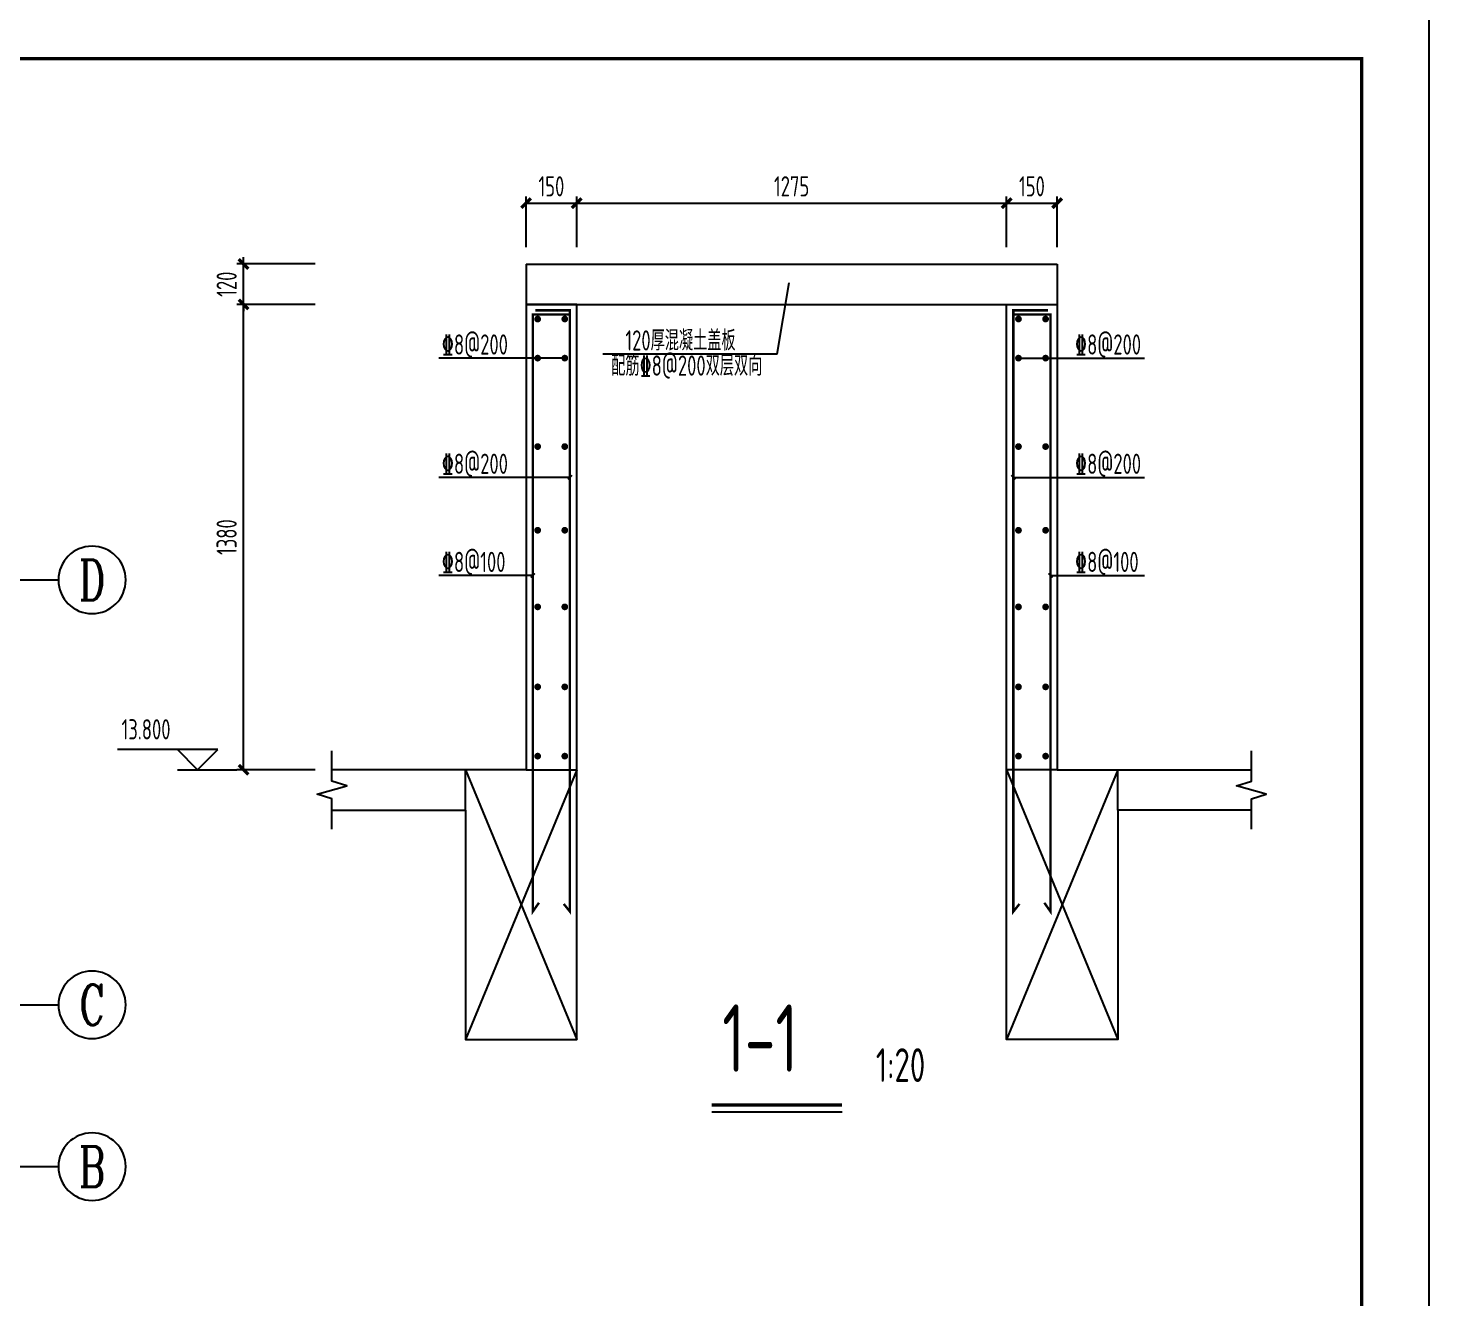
# Model space of a CAD drawing. Extents: x 9732137 to 18866768, y -962146 to 246094.
# Drawn here: x 9815684 to 9836457, y -546083 to -527251 of the extents above; entities that cross this region are included whole.
import ezdxf
from ezdxf.enums import TextEntityAlignment as Align

# ---------------------------------------------------------------- set-up
doc = ezdxf.new("R2010")
doc.units = 0
doc.header["$LTSCALE"] = 1000
doc.layers.get('0').update_dxf_attribs({"linetype": 'CONTINUOUS'})
doc.layers.get('Defpoints').update_dxf_attribs({"linetype": 'CONTINUOUS'})
for name, color, linetype in [('AXIS_NUM', 7, 'CONTINUOUS'), ('BEAM_CON', 4, 'CONTINUOUS'), ('BORDER', 7, 'CONTINUOUS'), ('DIM', 3, 'CONTINUOUS'), ('NUM', 7, 'CONTINUOUS'), ('TEXT', 7, 'CONTINUOUS'), ('THIN', 7, 'CONTINUOUS'), ('WALL', 2, 'CONTINUOUS')]:
    doc.layers.add(name, color=color, linetype=linetype)
doc.layers.add('rein', color=6, linetype='ByLayer', lineweight=18)
doc.styles.add('TSSD_Axis', font='Complex.shx', dxfattribs={"width": 0.7, "bigfont": 'hztxt.shx'})
doc.styles.add('TSSD_Dimension', font='Tssdeng.shx', dxfattribs={"width": 0.7, "bigfont": 'hztxt.shx'})
doc.styles.add('TSSD_Label', font='Tssdeng.shx', dxfattribs={"width": 0.7, "bigfont": 'hztxt.shx'})
doc.styles.add('TSSD_Norm', font='Tssdeng.shx', dxfattribs={"width": 0.7, "bigfont": 'hztxt.shx'})
doc.styles.add('TSSD_Rein', font='Tssdeng.shx', dxfattribs={"width": 0.7, "bigfont": 'hztxt.shx'})
doc.dimstyles.new('TSSD_20_100', dxfattribs={"dimtxt": 300, "dimasz": 100, "dimexe": 100, "dimexo": 250, "dimgap": 100, "dimtad": 1, "dimdec": 0, "dimlfac": 0.2, "dimzin": 0, "dimdsep": 46, "dimtxsty": 'TSSD_Dimension', "dimblk": 'ARCHTICK', "dimcen": 0, "dimclrt": 7, "dimadec": 0, "dimazin": 0, "dimtfac": 1, "dimtdec": 0, "dimtix": 1, "dimtmove": 2, "dimatfit": 3, "dimldrblk": 'ARCHTICK', "dimfxl": 1, "dimtolj": 1, "dimtzin": 0, "dimarcsym": 0})

# ---------------------------------------------------------------- blocks, each defined once
blk = doc.blocks.new('ts_axno')
at = {"color": 0, "linetype": 'ByBlock', "lineweight": -2}
blk.add_circle((0, 0), 0.5, dxfattribs=at)
at = {"color": 0, "linetype": 'ByBlock', "lineweight": -2, "style": 'TSSD_Axis', "width": 0.7}
blk.add_attdef('A', text='', height=0.6, dxfattribs=at).set_placement((0, 0), align=Align.MIDDLE_CENTER)
blk = doc.blocks.new('_ArchTick')
at = {"color": 0, "linetype": 'ByBlock', "const_width": 0.5}
blk.add_lwpolyline([(-0.71, -0.71), (0.71, 0.71)], dxfattribs=at)
blk = doc.blocks.new('*D384')
at = {"layer": 'Defpoints', "color": 0}
for p in [(9818879, -531350), (9820190, -531350), (9820190, -538250)]:
    blk.add_point(p, dxfattribs=at)
at = {"layer": 'DIM', "color": 0, "lineweight": -2}
for p, q in [((9819940, -531350), (9818779, -531350)), ((9818879, -538250), (9818879, -531350)), ((9819940, -538250), (9818779, -538250))]:
    blk.add_line(p, q, dxfattribs=at)
at = {"layer": 'DIM', "color": 0, "lineweight": -2, "xscale": 100, "yscale": 100, "zscale": 100}
for p, rotation in [((9818879, -531350), 90), ((9818879, -538250), 270)]:
    blk.add_blockref('_ArchTick', p, dxfattribs=dict(at, rotation=rotation))
at = {"layer": 'DIM', "color": 7, "insert": (9818629, -534800), "char_height": 300, "attachment_point": 5, "rotation": 90, "style": 'TSSD_Dimension'}
blk.add_mtext('\\A1;1380', dxfattribs=at)
blk = doc.blocks.new('*D385')
at = {"layer": 'Defpoints', "color": 0}
for p in [(9818879, -530750), (9820190, -530750), (9820190, -531350)]:
    blk.add_point(p, dxfattribs=at)
at = {"layer": 'DIM', "color": 0, "lineweight": -2}
for p, q in [((9819940, -530750), (9818779, -530750)), ((9818879, -530750), (9818879, -530650)), ((9818879, -531350), (9818879, -530750)), ((9819940, -531350), (9818779, -531350)), ((9818879, -531350), (9818879, -531450))]:
    blk.add_line(p, q, dxfattribs=at)
at = {"layer": 'DIM', "color": 0, "lineweight": -2, "xscale": 100, "yscale": 100, "zscale": 100}
for p, rotation in [((9818879, -530750), 270), ((9818879, -531350), 90)]:
    blk.add_blockref('_ArchTick', p, dxfattribs=dict(at, rotation=rotation))
at = {"layer": 'DIM', "color": 7, "insert": (9818629, -531050), "char_height": 300, "attachment_point": 5, "rotation": 90, "style": 'TSSD_Dimension'}
blk.add_mtext('\\A1;120', dxfattribs=at)
blk = doc.blocks.new('*D386')
at = {"layer": 'Defpoints', "color": 0}
for p in [(9823819, -529848), (9823069, -530750), (9823819, -530750)]:
    blk.add_point(p, dxfattribs=at)
at = {"layer": 'DIM', "color": 0, "lineweight": -2}
for p, q in [((9823069, -530500), (9823069, -529748)), ((9823069, -529848), (9823819, -529848)), ((9823819, -530500), (9823819, -529748))]:
    blk.add_line(p, q, dxfattribs=at)
at = {"layer": 'DIM', "color": 0, "lineweight": -2, "xscale": 100, "yscale": 100, "zscale": 100, "rotation": 180}
blk.add_blockref('_ArchTick', (9823069, -529848), dxfattribs=at)
at = {"layer": 'DIM', "color": 0, "lineweight": -2, "xscale": 100, "yscale": 100, "zscale": 100}
blk.add_blockref('_ArchTick', (9823819, -529848), dxfattribs=at)
at = {"layer": 'DIM', "color": 7, "insert": (9823444, -529598), "char_height": 300, "attachment_point": 5, "style": 'TSSD_Dimension'}
blk.add_mtext('\\A1;150', dxfattribs=at)
blk = doc.blocks.new('*D387')
at = {"layer": 'Defpoints', "color": 0}
for p in [(9830194, -529848), (9823819, -530750), (9830194, -530750)]:
    blk.add_point(p, dxfattribs=at)
at = {"layer": 'DIM', "color": 0, "lineweight": -2}
for p, q in [((9823819, -530500), (9823819, -529748)), ((9823819, -529848), (9830194, -529848)), ((9830194, -530500), (9830194, -529748))]:
    blk.add_line(p, q, dxfattribs=at)
at = {"layer": 'DIM', "color": 0, "lineweight": -2, "xscale": 100, "yscale": 100, "zscale": 100, "rotation": 180}
blk.add_blockref('_ArchTick', (9823819, -529848), dxfattribs=at)
at = {"layer": 'DIM', "color": 0, "lineweight": -2, "xscale": 100, "yscale": 100, "zscale": 100}
blk.add_blockref('_ArchTick', (9830194, -529848), dxfattribs=at)
at = {"layer": 'DIM', "color": 7, "insert": (9827006, -529598), "char_height": 300, "attachment_point": 5, "style": 'TSSD_Dimension'}
blk.add_mtext('\\A1;1275', dxfattribs=at)
blk = doc.blocks.new('*D388')
at = {"layer": 'Defpoints', "color": 0}
for p in [(9830944, -529848), (9830194, -530750), (9830944, -530750)]:
    blk.add_point(p, dxfattribs=at)
at = {"layer": 'DIM', "color": 0, "lineweight": -2}
for p, q in [((9830194, -530500), (9830194, -529748)), ((9830194, -529848), (9830944, -529848)), ((9830944, -530500), (9830944, -529748))]:
    blk.add_line(p, q, dxfattribs=at)
at = {"layer": 'DIM', "color": 0, "lineweight": -2, "xscale": 100, "yscale": 100, "zscale": 100, "rotation": 180}
blk.add_blockref('_ArchTick', (9830194, -529848), dxfattribs=at)
at = {"layer": 'DIM', "color": 0, "lineweight": -2, "xscale": 100, "yscale": 100, "zscale": 100}
blk.add_blockref('_ArchTick', (9830944, -529848), dxfattribs=at)
at = {"layer": 'DIM', "color": 7, "insert": (9830569, -529598), "char_height": 300, "attachment_point": 5, "style": 'TSSD_Dimension'}
blk.add_mtext('\\A1;150', dxfattribs=at)

msp = doc.modelspace()

# ---------------------------------------------------------------- linework, layer by layer
at = {"color": 7, "linetype": 'Continuous', "ltscale": 2, "const_width": 24, "elevation": 0}
for points in [[(9823688.2, -533945.3), (9823749.7, -533883.8)], [(9830324.4, -533945.3), (9830262.9, -533883.8)], [(9823137.2, -535400.6), (9823198.7, -535339.1)], [(9830875.5, -535400.6), (9830814, -535339.1)]]:
    msp.add_lwpolyline(points, dxfattribs=at)
at = {"layer": 'AXIS_NUM'}
for p, q in [((9812133.6, -535435.1, 0), (9816133.6, -535435.1, 0)), ((9812133.6, -541735.1, 0), (9816133.6, -541735.1, 0)), ((9812133.6, -544135.1, 0), (9816133.6, -544135.1, 0))]:
    msp.add_line(p, q, dxfattribs=at)
at = {"layer": 'BEAM_CON'}
for p, q in [((9822169.1, -538850.4, 0), (9822169.1, -538250.4, 0)), ((9822169.1, -538250.4, 0), (9823819.1, -542248.3, 0)), ((9823819.1, -538250.4, 0), (9822169.1, -542248.3, 0)), ((9823069.1, -538250.4, 0), (9823819.1, -538250.4, 0)), ((9831843.6, -538250.4, 0), (9830193.6, -542248.3, 0)), ((9830943.5, -538250.4, 0), (9830193.6, -538250.4, 0)), ((9830193.6, -538250.4, 0), (9831843.6, -542248.3, 0)), ((9831843.6, -538850.4, 0), (9831843.6, -538250.4, 0))]:
    msp.add_line(p, q, dxfattribs=at)
at = {"layer": 'BORDER'}
msp.add_lwpolyline([(9777056.8, -568706.3), (9777056.8, -526706.3), (9836456.8, -526706.3), (9836456.8, -568706.3)], close=True, dxfattribs=at)
at = {"layer": 'BORDER', "const_width": 50}
msp.add_lwpolyline([(9779556.8, -567706.3), (9779556.8, -527706.3), (9835456.8, -527706.3), (9835456.8, -567706.3)], close=True, dxfattribs=at)
at = {"layer": 'NUM'}
for p, q in [((9817897.9, -537950.4, 0), (9817009.4, -537950.4, 0)), ((9818197.9, -538250.4, 0), (9817897.9, -537950.4, 0)), ((9818497.9, -537950.4, 0), (9817897.9, -537950.4, 0)), ((9818197.9, -538250.4, 0), (9818497.9, -537950.4, 0)), ((9817897.9, -538250.4, 0), (9818779.1, -538250.4, 0))]:
    msp.add_line(p, q, dxfattribs=at)
at = {"layer": 'NUM', "const_width": 50, "elevation": 0}
msp.add_lwpolyline([(9825821.7, -543221.7), (9827755.4, -543221.7)], dxfattribs=at)
at = {"layer": 'NUM', "elevation": 0}
msp.add_lwpolyline([(9825821.7, -543321.7), (9827755.4, -543321.7)], dxfattribs=at)
at = {"layer": 'rein', "const_width": 35, "elevation": 0}
for points in [[(9823719, -531500.4), (9823167.9, -531500.4), (9823167.9, -540353.2), (9823259.5, -540222.3)], [(9823627.4, -540239.6), (9823719, -540353.2), (9823719, -531437.1), (9823204.8, -531437.1), (9823204.8, -531437.1)], [(9830385.2, -540239.6), (9830293.7, -540353.2), (9830293.7, -531437.1), (9830807.8, -531437.1), (9830807.8, -531437.1)], [(9830293.7, -531500.4), (9830844.7, -531500.4), (9830844.7, -540353.2), (9830753.1, -540222.3)]]:
    msp.add_lwpolyline(points, dxfattribs=at)
at = {"layer": 'rein', "const_width": 50, "elevation": 0}
for points in [[(9823215.6, -531566.1, 1), (9823265.6, -531566.1, 1)], [(9823617.7, -531566.1, 1), (9823667.7, -531566.1, 1)], [(9830394.9, -531566.1, -1), (9830344.9, -531566.1, -1)], [(9830797, -531566.1, -1), (9830747, -531566.1, -1)], [(9823215.6, -532146, 1), (9823265.6, -532146, 1)], [(9823617.7, -532146, 1), (9823667.7, -532146, 1)], [(9830394.9, -532146, -1), (9830344.9, -532146, -1)], [(9830797, -532146, -1), (9830747, -532146, -1)], [(9823215.6, -533457.4, 1), (9823265.6, -533457.4, 1)], [(9823617.7, -533457.4, 1), (9823667.7, -533457.4, 1)], [(9830394.9, -533457.4, -1), (9830344.9, -533457.4, -1)], [(9830797, -533457.4, -1), (9830747, -533457.4, -1)], [(9823215.6, -534698.4, 1), (9823265.6, -534698.4, 1)], [(9823617.7, -534698.4, 1), (9823667.7, -534698.4, 1)], [(9830394.9, -534698.4, -1), (9830344.9, -534698.4, -1)], [(9830797, -534698.4, -1), (9830747, -534698.4, -1)], [(9823215.6, -535834.4, 1), (9823265.6, -535834.4, 1)], [(9823617.7, -535834.4, 1), (9823667.7, -535834.4, 1)], [(9830394.9, -535834.4, -1), (9830344.9, -535834.4, -1)], [(9830797, -535834.4, -1), (9830747, -535834.4, -1)], [(9823215.6, -537020.6, 1), (9823265.6, -537020.6, 1)], [(9823617.7, -537020.6, 1), (9823667.7, -537020.6, 1)], [(9830394.9, -537020.6, -1), (9830344.9, -537020.6, -1)], [(9830797, -537020.6, -1), (9830747, -537020.6, -1)], [(9823215.6, -538047.9, 1), (9823265.6, -538047.9, 1)], [(9823617.7, -538047.9, 1), (9823667.7, -538047.9, 1)], [(9830394.9, -538047.9, -1), (9830344.9, -538047.9, -1)], [(9830797, -538047.9, -1), (9830747, -538047.9, -1)]]:
    msp.add_lwpolyline(points, format="xyb", close=True, dxfattribs=at)
at = {"layer": 'THIN', "color": 7, "ltscale": 0.5}
for p, q in [((9826793.1, -532085.6, 0), (9826968.1, -531027.3, 0)), ((9823642.7, -532146, 0), (9821773.2, -532146, 0)), ((9826793.1, -532085.6, 0), (9824205.6, -532085.6, 0)), ((9830369.9, -532146, 0), (9832239.4, -532146, 0)), ((9823719, -533914.6, 0), (9821773.2, -533914.6, 0)), ((9830293.7, -533914.6, 0), (9832239.4, -533914.6, 0)), ((9823167.9, -535369.8, 0), (9821773.2, -535369.8, 0)), ((9830844.7, -535369.8, 0), (9832239.4, -535369.8, 0))]:
    msp.add_line(p, q, dxfattribs=at)
at = {"layer": 'THIN', "elevation": 0}
for points in [[(9820189.8, -539130.4), (9820189.8, -538680.4), (9819969.8, -538610.4), (9820409.8, -538490.4), (9820189.8, -538420.4), (9820189.8, -537970.4)], [(9833822.9, -539130.4), (9833822.9, -538680.4), (9834042.9, -538610.4), (9833602.9, -538490.4), (9833822.9, -538420.4), (9833822.9, -537970.4)]]:
    msp.add_lwpolyline(points, dxfattribs=at)
at = {"layer": 'WALL'}
for p, q in [((9823069.1, -530750.4, 0), (9830943.5, -530750.4, 0)), ((9823069.1, -530750.4, 0), (9823069.1, -531350.4, 0)), ((9830943.5, -530750.4, 0), (9830943.5, -531350.4, 0)), ((9823069.1, -531350.4, 0), (9830943.5, -531350.4, 0))]:
    msp.add_line(p, q, dxfattribs=at)
at = {"layer": 'WALL', "elevation": 0}
for points in [[(9820189.8, -538850.4), (9822169.1, -538850.4), (9822169.1, -542248.3), (9823819.1, -542248.3), (9823819.1, -531350.4), (9823069.1, -531350.4), (9823069.1, -531350.4), (9823069.1, -531350.4), (9823069.1, -538250.4), (9820189.8, -538250.4)], [(9833822.9, -538850.4), (9831843.6, -538850.4), (9831843.6, -542248.3), (9830193.6, -542248.3), (9830193.6, -531350.4), (9830943.5, -531350.4), (9830943.5, -531350.4), (9830943.5, -531350.4), (9830943.5, -538250.4), (9833822.9, -538250.4)]]:
    msp.add_lwpolyline(points, dxfattribs=at)

# ---------------------------------------------------------------- block references
at = {"layer": 'AXIS_NUM'}
ref = msp.add_blockref('ts_axno', (9816633.6, -535435.1, 0), dxfattribs=dict(at, xscale=-1000, yscale=1000, zscale=1000))
ref.add_attrib('D', 'D', dxfattribs={"height": 600, "style": 'TSSD_Axis', "width": 0.7}).set_placement((9816633.6, -535435.1, 0), align=Align.MIDDLE_CENTER)
ref = msp.add_blockref('ts_axno', (9816633.6, -541735.1, 0), dxfattribs=dict(at, xscale=-1000, yscale=1000, zscale=1000))
ref.add_attrib('C', 'C', dxfattribs={"height": 600, "style": 'TSSD_Axis', "width": 0.7}).set_placement((9816633.6, -541735.1, 0), align=Align.MIDDLE_CENTER)
ref = msp.add_blockref('ts_axno', (9816633.6, -544135.1, 0), dxfattribs=dict(at, xscale=-1000, yscale=1000, zscale=1000))
ref.add_attrib('B', 'B', dxfattribs={"height": 600, "style": 'TSSD_Axis', "width": 0.7}).set_placement((9816633.6, -544135.1, 0), align=Align.MIDDLE_CENTER)

# ---------------------------------------------------------------- texts
at = {"layer": 'NUM', "color": 1, "style": 'TSSD_Label', "width": 0.7}
msp.add_text('13.800', height=300, dxfattribs=at).set_placement((9817796.4, -537890.4, 0), align=Align.BOTTOM_RIGHT)
at = {"layer": 'NUM', "style": 'TSSD_Norm', "width": 0.7}
for s, height, p in [('1-1', 1000, (9825977.6, -543029.6, 0)), ('1:20', 500, (9828255.4, -543029.6, 0))]:
    msp.add_text(s, height=height, dxfattribs=at).set_placement(p, align=Align.BOTTOM_LEFT)
at = {"layer": 'TEXT', "color": 7, "style": 'TSSD_Rein', "width": 0.7}
for s, p in [('%%1328@200', (9821819.5, -532093.9, 0)), ('120厚混凝土盖板', (9824541.3, -532033.5, 0)), ('配筋%%1328@200双层双向', (9824331.1, -532406.7, 0)), ('%%1328@200', (9821819.5, -533862.4, 0)), ('%%1328@100', (9821819.5, -535317.7, 0))]:
    msp.add_text(s, height=300, rotation=360, dxfattribs=at).set_placement(p)
for s, p in [('%%1328@200', (9831207.7, -532093.9, 0)), ('%%1328@200', (9831207.7, -533862.4, 0)), ('%%1328@100', (9831207.7, -535317.7, 0))]:
    msp.add_text(s, height=300, dxfattribs=at).set_placement(p)

# ---------------------------------------------------------------- dimensions: what is measured, and where the dimension line sits
at = {"layer": 'DIM'}
for base, p1, p2, picture, middle in [((9823819.1, -529848.2, 0), (9823069.1, -530750.4, 0), (9823819.1, -530750.4, 0), '*D386', (9823444.1, -529598.2, 0)), ((9830193.6, -529848.2, 0), (9823819.1, -530750.4, 0), (9830193.6, -530750.4, 0), '*D387', (9827006.3, -529598.2, 0)), ((9830943.5, -529848.2, 0), (9830193.6, -530750.4, 0), (9830943.5, -530750.4, 0), '*D388', (9830568.6, -529598.2, 0))]:
    dim = msp.add_linear_dim(base=base, p1=p1, p2=p2, dimstyle='TSSD_20_100', dxfattribs=at)
    dim.commit()
    dim.dimension.update_dxf_attribs({"geometry": picture, "text_midpoint": middle})
for base, p1, p2, picture, middle in [((9818879.1, -530750.4, 0), (9820189.8, -531350.4, 0), (9820189.8, -530750.4, 0), '*D385', (9818629.1, -531050.4, 0)), ((9818879.1, -531350.4, 0), (9820189.8, -538250.4, 0), (9820189.8, -531350.4, 0), '*D384', (9818629.1, -534800.4, 0))]:
    dim = msp.add_linear_dim(base=base, p1=p1, p2=p2, angle=90, dimstyle='TSSD_20_100', dxfattribs=at)
    dim.commit()
    dim.dimension.update_dxf_attribs({"geometry": picture, "text_midpoint": middle})

doc.saveas('drawing.dxf')
